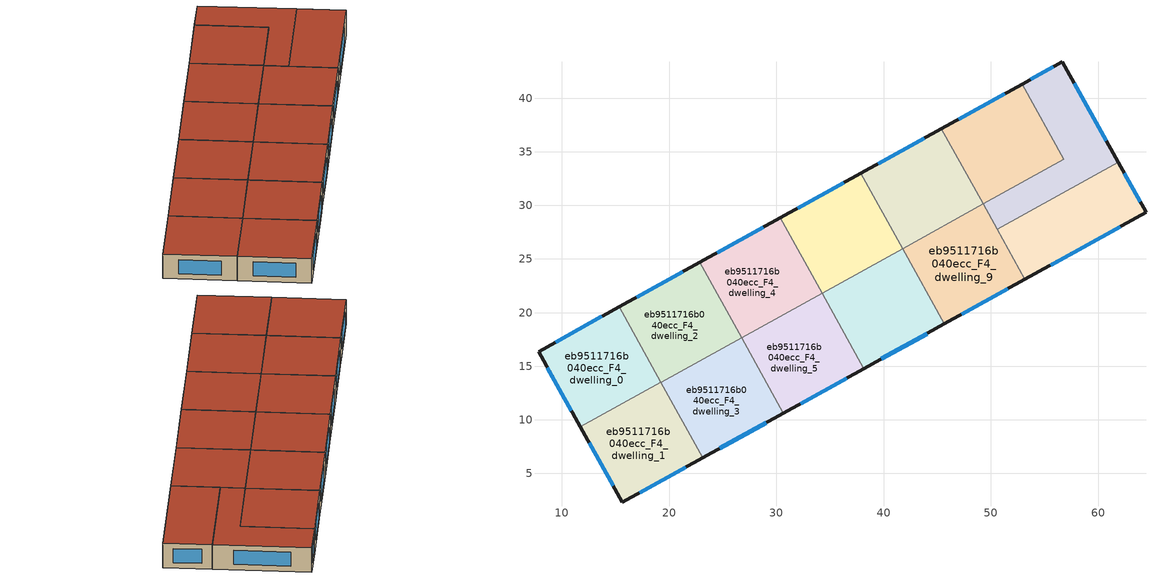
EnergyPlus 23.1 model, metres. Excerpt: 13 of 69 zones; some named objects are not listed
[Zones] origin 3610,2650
eb9511716b040ecc_F4_dwelling_0
 floor to eb9511716b040ecc_F3_dwelling_0 (EU_floor_Construction): 14.81,20.24 18.69,13.22 11.72,9.36 7.81,16.36 z12
 floor adiabatic (EU_floor_Construction): 15.34,20.53 19.23,13.51 18.69,13.22 14.81,20.24 z12
 wall outside (EU_wall_Construction): 15.34,20.53 7.81,16.36 11.72,9.36 z12:15
 wall to eb9511716b040ecc_F4_dwelling_1 (EU_wall_Construction): 11.72,9.36 19.23,13.51 15.34,20.53 z12:15
 window (EU_Window_Construction): 8.65,14.86 10.88,10.86 / 13.73,19.64 9.42,17.26 z12.64:14.36
 roof outside (EU_roof_Construction): 19.23,13.51 15.34,20.53 7.81,16.36 11.72,9.36 z15
eb9511716b040ecc_F4_dwelling_1
 floor to eb9511716b040ecc_F3_dwelling_1 (EU_floor_Construction): 18.69,13.22 22.59,6.18 15.63,2.33 11.72,9.36 z12
 floor to eb9511716b040ecc_F3_dwelling_3 (EU_floor_Construction): 19.23,13.5 23.12,6.47 22.59,6.18 18.7,13.21 z12
 wall outside (EU_wall_Construction): 11.72,9.36 15.63,2.33 23.12,6.47 z12:15
 wall to eb9511716b040ecc_F4_dwelling_3 (EU_wall_Construction): 23.12,6.47 19.23,13.5 z12:15
 wall to eb9511716b040ecc_F4_dwelling_2 (EU_wall_Construction): 19.23,13.5 19.23,13.51 15.34,20.53 z12:15
 window (EU_Window_Construction): 17.24,3.22 21.52,5.59 / 12.55,7.85 14.79,3.84 z12.64:14.36
 roof outside (EU_roof_Construction): 23.12,6.47 19.23,13.51 11.72,9.36 15.63,2.33 z15
eb9511716b040ecc_F4_dwelling_10
 floor to eb9511716b040ecc_F3_dwelling_10 (EU_floor_Construction): 49.68,39.53 53.57,32.5 49.27,30.13 45.38,37.16 z12
 floor to eb9511716b040ecc_F3_dwelling_12 (EU_floor_Construction): 52.89,41.31 56.78,34.29 53.57,32.5 49.68,39.53 z12
 wall outside (EU_wall_Construction): 52.89,41.32 45.38,37.16 z12:15
 wall to eb9511716b040ecc_F4_dwelling_11 (EU_wall_Construction): 49.28,30.13 56.78,34.29 52.89,41.32 z12:15
 wall to eb9511716b040ecc_F4_dwelling_8 (EU_wall_Construction): 45.38,37.16 49.27,30.13 z12:15
 window (EU_Window_Construction): 51.29,40.42 46.99,38.05 z12.64:14.36
 roof outside (EU_roof_Construction): 56.78,34.29 52.89,41.32 45.38,37.16 49.28,30.13 z15
eb9511716b040ecc_F4_dwelling_11
 floor to eb9511716b040ecc_F3_dwelling_12 (EU_floor_Construction): 56.62,43.38 60.55,36.35 53.57,32.49 53.57,32.5 56.78,34.29 52.89,41.31 z12
 floor to eb9511716b040ecc_F3_dwelling_11 (EU_floor_Construction): 53.57,32.49 54.87,30.15 50.58,27.78 49.28,30.13 53.57,32.5 z12
 floor to eb9511716b040ecc_F3_dwelling_13 (EU_floor_Construction): 60.55,36.35 61.85,34.02 54.87,30.15 53.57,32.49 z12
 wall outside (EU_wall_Construction): 61.85,34.02 56.62,43.38 52.89,41.32 z12:15
 wall to eb9511716b040ecc_F4_dwelling_12 (EU_wall_Construction): 50.58,27.78 61.85,34.02 z12:15
 wall to eb9511716b040ecc_F4_dwelling_9 (EU_wall_Construction): 49.28,30.13 50.58,27.78 z12:15
 window (EU_Window_Construction): 55.83,42.94 53.69,41.76 / 60.73,36.02 57.74,41.37 z12.64:14.36
 roof outside (EU_roof_Construction): 61.85,34.02 56.62,43.38 52.89,41.32 56.78,34.29 49.28,30.13 50.58,27.78 z15
eb9511716b040ecc_F4_dwelling_12
 floor to eb9511716b040ecc_F3_dwelling_11 (EU_floor_Construction): 54.87,30.15 57.46,25.47 53.17,23.1 50.58,27.78 z12
 floor to eb9511716b040ecc_F3_dwelling_13 (EU_floor_Construction): 61.85,34.02 64.46,29.34 57.46,25.47 54.87,30.15 z12
 wall outside (EU_wall_Construction): 53.17,23.1 64.46,29.34 61.85,34.02 z12:15
 wall to eb9511716b040ecc_F4_dwelling_9 (EU_wall_Construction): 50.58,27.78 53.17,23.1 z12:15
 window (EU_Window_Construction): 63.9,30.35 62.41,33.02 / 55.58,24.44 62.04,28.01 z12.64:14.36
 roof outside (EU_roof_Construction): 64.46,29.34 61.85,34.02 50.58,27.78 53.17,23.1 z15
eb9511716b040ecc_F4_dwelling_2
 floor to eb9511716b040ecc_F3_dwelling_2 (EU_floor_Construction): 21.78,24.1 25.67,17.07 19.23,13.5 15.34,20.53 z12
 floor to eb9511716b040ecc_F3_dwelling_4 (EU_floor_Construction): 22.85,24.69 26.74,17.66 25.67,17.07 21.78,24.1 z12
 wall outside (EU_wall_Construction): 22.85,24.69 15.34,20.53 z12:15
 wall to eb9511716b040ecc_F4_dwelling_3 (EU_wall_Construction): 19.23,13.5 26.74,17.66 z12:15
 wall to eb9511716b040ecc_F4_dwelling_4 (EU_wall_Construction): 26.74,17.66 22.85,24.69 z12:15
 window (EU_Window_Construction): 21.24,23.8 16.95,21.42 z12.64:14.36
 roof outside (EU_roof_Construction): 26.74,17.66 22.85,24.69 15.34,20.53 19.23,13.5 z15
eb9511716b040ecc_F4_dwelling_3
 floor to eb9511716b040ecc_F3_dwelling_3 (EU_floor_Construction): 25.67,17.07 29.56,10.04 23.12,6.47 19.23,13.5 z12
 floor to eb9511716b040ecc_F3_dwelling_5 (EU_floor_Construction): 26.74,17.66 30.63,10.63 29.56,10.04 25.67,17.07 z12
 wall outside (EU_wall_Construction): 23.12,6.47 30.63,10.63 z12:15
 wall to eb9511716b040ecc_F4_dwelling_5 (EU_wall_Construction): 30.63,10.63 26.74,17.66 z12:15
 window (EU_Window_Construction): 24.73,7.36 29.03,9.74 z12.64:14.36
 roof outside (EU_roof_Construction): 30.63,10.63 26.74,17.66 19.23,13.5 23.12,6.47 z15
eb9511716b040ecc_F4_dwelling_4
 floor to eb9511716b040ecc_F3_dwelling_4 (EU_floor_Construction): 28.76,27.96 32.64,20.93 26.74,17.66 22.85,24.69 z12
 floor to eb9511716b040ecc_F3_dwelling_6 (EU_floor_Construction): 30.36,28.85 34.25,21.82 32.64,20.93 28.76,27.96 z12
 wall outside (EU_wall_Construction): 30.36,28.85 22.85,24.69 z12:15
 wall to eb9511716b040ecc_F4_dwelling_5 (EU_wall_Construction): 26.74,17.66 34.25,21.82 z12:15
 wall to eb9511716b040ecc_F4_dwelling_6 (EU_wall_Construction): 34.25,21.82 30.36,28.85 z12:15
 window (EU_Window_Construction): 28.76,27.96 24.46,25.58 z12.64:14.36
 roof outside (EU_roof_Construction): 34.25,21.82 30.36,28.85 22.85,24.69 26.74,17.66 z15
eb9511716b040ecc_F4_dwelling_5
 floor to eb9511716b040ecc_F3_dwelling_5 (EU_floor_Construction): 32.65,20.93 36.54,13.9 30.63,10.63 26.74,17.66 z12
 floor to eb9511716b040ecc_F3_dwelling_7 (EU_floor_Construction): 34.25,21.82 38.15,14.79 36.54,13.9 32.65,20.93 z12
 wall outside (EU_wall_Construction): 30.63,10.63 38.15,14.79 z12:15
 wall to eb9511716b040ecc_F4_dwelling_7 (EU_wall_Construction): 38.15,14.79 34.25,21.82 z12:15
 window (EU_Window_Construction): 32.24,11.52 36.54,13.9 z12.64:14.36
 roof outside (EU_roof_Construction): 38.15,14.79 34.25,21.82 26.74,17.66 30.63,10.63 z15
eb9511716b040ecc_F4_dwelling_6
 floor to eb9511716b040ecc_F3_dwelling_6 (EU_floor_Construction): 35.73,31.82 39.62,24.79 34.25,21.82 30.36,28.85 z12
 floor to eb9511716b040ecc_F3_dwelling_8 (EU_floor_Construction): 37.88,33 41.77,25.97 39.62,24.79 35.73,31.82 z12
 wall outside (EU_wall_Construction): 37.88,33 30.36,28.85 z12:15
 wall to eb9511716b040ecc_F4_dwelling_8 (EU_wall_Construction): 41.77,25.97 37.88,33 z12:15
 wall to eb9511716b040ecc_F4_dwelling_7 (EU_wall_Construction): 34.26,21.82 41.77,25.97 z12:15
 window (EU_Window_Construction): 36.27,32.11 31.97,29.74 z12.64:14.36
 roof outside (EU_roof_Construction): 41.77,25.97 37.88,33 30.36,28.85 34.26,21.82 z15
eb9511716b040ecc_F4_dwelling_7
 floor to eb9511716b040ecc_F3_dwelling_7 (EU_floor_Construction): 39.62,24.79 43.51,17.75 38.15,14.79 34.26,21.82 z12
 floor to eb9511716b040ecc_F3_dwelling_9 (EU_floor_Construction): 41.77,25.97 45.66,18.94 43.51,17.75 39.62,24.79 z12
 wall outside (EU_wall_Construction): 38.15,14.79 45.66,18.94 z12:15
 wall to eb9511716b040ecc_F4_dwelling_9 (EU_wall_Construction): 45.66,18.94 41.77,25.97 z12:15
 window (EU_Window_Construction): 39.75,15.68 44.05,18.05 z12.64:14.36
 roof outside (EU_roof_Construction): 45.66,18.94 41.77,25.97 34.26,21.82 38.15,14.79 z15
eb9511716b040ecc_F4_dwelling_8
 floor to eb9511716b040ecc_F3_dwelling_8 (EU_floor_Construction): 42.7,35.67 46.59,28.64 41.77,25.97 37.88,33 z12
 floor to eb9511716b040ecc_F3_dwelling_10 (EU_floor_Construction): 45.38,37.16 49.27,30.13 46.59,28.64 42.7,35.67 z12
 wall outside (EU_wall_Construction): 45.38,37.16 37.88,33 z12:15
 wall to eb9511716b040ecc_F4_dwelling_9 (EU_wall_Construction): 41.77,25.97 49.28,30.13 z12:15
 window (EU_Window_Construction): 43.78,36.27 39.48,33.89 z12.64:14.36
 roof outside (EU_roof_Construction): 49.28,30.13 45.38,37.16 37.88,33 41.77,25.97 z15
eb9511716b040ecc_F4_dwelling_9
 floor adiabatic (EU_floor_Construction): 49.28,30.13 53.17,23.1 45.66,18.94 41.77,25.97 z12
 wall outside (EU_wall_Construction): 45.66,18.94 53.17,23.1 z12:15
 window (EU_Window_Construction): 47.26,19.83 51.56,22.21 z12.64:14.36
 roof outside (EU_roof_Construction): 53.17,23.1 49.28,30.13 41.77,25.97 45.66,18.94 z15
[Building]
EU S2 Campaign: North Axis=0; Terrain=City; Solar Distribution=FullExterior
[Site:Location]
Yerevan-Zvartnots.Intl.AP: Latitude=40.15; Longitude=44.383; Time Zone=4; Elevation=854
[SizingPeriod:WeatherFileDays]
AnnualSizingPeriod: Begin Month=1; Begin Day of Month=1; End Month=12; End Day of Month=31; Day of Week for Start Day=Monday; Use Weather File Daylight Saving Period=No; Use Weather File Rain and Snow Indicators=No
[MATERIAL]
EU_InternalMass_Material: Roughness=MediumRough; Thickness=0.1; Conductivity=1; Density=1800; Specific Heat=900; Thermal Absorptance=0.9; Solar Absorptance=0.7; Visible Absorptance=0.7
[MATERIAL:NOMASS] Roughness=MediumRough; Thermal Absorptance=0.9; Solar Absorptance=0.7; Visible Absorptance=0.7
Name | Thermal Resistance
EU_wall_NoMass | 1.05043
EU_roof_NoMass | 1.45357
EU_floor_NoMass | 0.478065
[WINDOWMATERIAL:SIMPLEGLAZINGSYSTEM]
EU_Window_SimpleGlazing: UFactor=2.5566; Solar Heat Gain Coefficient=0.75; Visible Transmittance=0.75
[CONSTRUCTION]
EU_wall_Construction: EU_wall_NoMass
EU_roof_Construction: EU_roof_NoMass
EU_floor_Construction: EU_floor_NoMass
EU_Window_Construction: EU_Window_SimpleGlazing
EU_InternalMass_Construction: EU_InternalMass_Material
[ZONE] Type=1; Multiplier=1; Ceiling Height=autocalculate; Floor Area=autocalculate; Part of Total Floor Area=Yes
Name | Volume
eb9511716b040ecc_F4_dwelling_0 | 206.901
eb9511716b040ecc_F4_dwelling_1 | 206.894
eb9511716b040ecc_F4_dwelling_10 | 206.917
eb9511716b040ecc_F4_dwelling_11 | 206.91
eb9511716b040ecc_F4_dwelling_12; eb9511716b040ecc_F4_dwelling_7 | 206.903
eb9511716b040ecc_F4_dwelling_2 | 206.913
eb9511716b040ecc_F4_dwelling_3 | 206.919
eb9511716b040ecc_F4_dwelling_4 | 206.881
eb9511716b040ecc_F4_dwelling_5 | 206.897
eb9511716b040ecc_F4_dwelling_6 | 206.915
eb9511716b040ecc_F4_dwelling_8 | 206.882
eb9511716b040ecc_F4_dwelling_9 | 206.922
[INTERNALMASS] Construction=EU_InternalMass_Construction
Name | Zone or ZoneList | Surface Area
eb9511716b040ecc_F4_dwelling_0_EU_InternalMass | eb9511716b040ecc_F4_dwelling_0 | 68.9648
eb9511716b040ecc_F4_dwelling_1_EU_InternalMass | eb9511716b040ecc_F4_dwelling_1 | 68.9698
eb9511716b040ecc_F4_dwelling_2_EU_InternalMass | eb9511716b040ecc_F4_dwelling_2 | 68.9693
eb9511716b040ecc_F4_dwelling_3_EU_InternalMass | eb9511716b040ecc_F4_dwelling_3 | 68.976
eb9511716b040ecc_F4_dwelling_4_EU_InternalMass | eb9511716b040ecc_F4_dwelling_4 | 68.9603
eb9511716b040ecc_F4_dwelling_5_EU_InternalMass | eb9511716b040ecc_F4_dwelling_5 | 68.967
eb9511716b040ecc_F4_dwelling_6_EU_InternalMass | eb9511716b040ecc_F4_dwelling_6 | 68.9725
eb9511716b040ecc_F4_dwelling_7_EU_InternalMass | eb9511716b040ecc_F4_dwelling_7 | 68.9669
eb9511716b040ecc_F4_dwelling_8_EU_InternalMass | eb9511716b040ecc_F4_dwelling_8 | 68.9617
eb9511716b040ecc_F4_dwelling_9_EU_InternalMass | eb9511716b040ecc_F4_dwelling_9 | 68.9738
eb9511716b040ecc_F4_dwelling_10_EU_InternalMass | eb9511716b040ecc_F4_dwelling_10 | 68.972
eb9511716b040ecc_F4_dwelling_11_EU_InternalMass | eb9511716b040ecc_F4_dwelling_11 | 68.97
eb9511716b040ecc_F4_dwelling_12_EU_InternalMass | eb9511716b040ecc_F4_dwelling_12 | 68.9684
[OTHEREQUIPMENT] Fuel Type=Electricity; Design Level Calculation Method=Watts/Area; Power per Zone Floor Area=1; Fraction Latent=0; Fraction Radiant=0; Fraction Lost=0; Carbon Dioxide Generation Rate=0; EndUse Subcategory=EU_Step8_InternalGains
Name | Zone or ZoneList or Space or SpaceList | Schedule
EU_Step8_InternalGain_eb9511716b040ecc_F4_dwelling_0_f000 | eb9511716b040ecc_F4_dwelling_0 | EU_Step8_GainSchedule_eb9511716b040ecc_F4_dwelling_0_f000
EU_Step8_InternalGain_eb9511716b040ecc_F4_dwelling_1_f000 | eb9511716b040ecc_F4_dwelling_1 | EU_Step8_GainSchedule_eb9511716b040ecc_F4_dwelling_1_f000
EU_Step8_InternalGain_eb9511716b040ecc_F4_dwelling_2_f000 | eb9511716b040ecc_F4_dwelling_2 | EU_Step8_GainSchedule_eb9511716b040ecc_F4_dwelling_2_f000
EU_Step8_InternalGain_eb9511716b040ecc_F4_dwelling_3_f000 | eb9511716b040ecc_F4_dwelling_3 | EU_Step8_GainSchedule_eb9511716b040ecc_F4_dwelling_3_f000
EU_Step8_InternalGain_eb9511716b040ecc_F4_dwelling_4_f000 | eb9511716b040ecc_F4_dwelling_4 | EU_Step8_GainSchedule_eb9511716b040ecc_F4_dwelling_4_f000
EU_Step8_InternalGain_eb9511716b040ecc_F4_dwelling_5_f000 | eb9511716b040ecc_F4_dwelling_5 | EU_Step8_GainSchedule_eb9511716b040ecc_F4_dwelling_5_f000
EU_Step8_InternalGain_eb9511716b040ecc_F4_dwelling_6_f000 | eb9511716b040ecc_F4_dwelling_6 | EU_Step8_GainSchedule_eb9511716b040ecc_F4_dwelling_6_f000
EU_Step8_InternalGain_eb9511716b040ecc_F4_dwelling_7_f000 | eb9511716b040ecc_F4_dwelling_7 | EU_Step8_GainSchedule_eb9511716b040ecc_F4_dwelling_7_f000
EU_Step8_InternalGain_eb9511716b040ecc_F4_dwelling_8_f000 | eb9511716b040ecc_F4_dwelling_8 | EU_Step8_GainSchedule_eb9511716b040ecc_F4_dwelling_8_f000
EU_Step8_InternalGain_eb9511716b040ecc_F4_dwelling_9_f000 | eb9511716b040ecc_F4_dwelling_9 | EU_Step8_GainSchedule_eb9511716b040ecc_F4_dwelling_9_f000
EU_Step8_InternalGain_eb9511716b040ecc_F4_dwelling_10_f000 | eb9511716b040ecc_F4_dwelling_10 | EU_Step8_GainSchedule_eb9511716b040ecc_F4_dwelling_10_f000
EU_Step8_InternalGain_eb9511716b040ecc_F4_dwelling_11_f000 | eb9511716b040ecc_F4_dwelling_11 | EU_Step8_GainSchedule_eb9511716b040ecc_F4_dwelling_11_f000
EU_Step8_InternalGain_eb9511716b040ecc_F4_dwelling_12_f000 | eb9511716b040ecc_F4_dwelling_12 | EU_Step8_GainSchedule_eb9511716b040ecc_F4_dwelling_12_f000
[ZONEVENTILATION:DESIGNFLOWRATE] Schedule=EU_AlwaysOn; Design Flow Rate Calculation Method=AirChanges/Hour; Air Changes per Hour=0.557805; Ventilation Type=Natural; Fan Pressure Rise=0; Fan Total Efficiency=1; Constant Term Coefficient=1; Temperature Term Coefficient=0; Velocity Term Coefficient=0; Velocity Squared Term Coefficient=0; Minimum Indoor Temperature=-100; Maximum Indoor Temperature=100; Delta Temperature=-100; Minimum Outdoor Temperature=-100; Maximum Outdoor Temperature=100; Maximum Wind Speed=40
Name | Zone or ZoneList or Space or SpaceList
EU_ConstantAir_eb9511716b040ecc_F4_dwelling_0 | eb9511716b040ecc_F4_dwelling_0
EU_ConstantAir_eb9511716b040ecc_F4_dwelling_1 | eb9511716b040ecc_F4_dwelling_1
EU_ConstantAir_eb9511716b040ecc_F4_dwelling_2 | eb9511716b040ecc_F4_dwelling_2
EU_ConstantAir_eb9511716b040ecc_F4_dwelling_3 | eb9511716b040ecc_F4_dwelling_3
EU_ConstantAir_eb9511716b040ecc_F4_dwelling_4 | eb9511716b040ecc_F4_dwelling_4
EU_ConstantAir_eb9511716b040ecc_F4_dwelling_5 | eb9511716b040ecc_F4_dwelling_5
EU_ConstantAir_eb9511716b040ecc_F4_dwelling_6 | eb9511716b040ecc_F4_dwelling_6
EU_ConstantAir_eb9511716b040ecc_F4_dwelling_7 | eb9511716b040ecc_F4_dwelling_7
EU_ConstantAir_eb9511716b040ecc_F4_dwelling_8 | eb9511716b040ecc_F4_dwelling_8
EU_ConstantAir_eb9511716b040ecc_F4_dwelling_9 | eb9511716b040ecc_F4_dwelling_9
EU_ConstantAir_eb9511716b040ecc_F4_dwelling_10 | eb9511716b040ecc_F4_dwelling_10
EU_ConstantAir_eb9511716b040ecc_F4_dwelling_11 | eb9511716b040ecc_F4_dwelling_11
EU_ConstantAir_eb9511716b040ecc_F4_dwelling_12 | eb9511716b040ecc_F4_dwelling_12
[HVACTEMPLATE:ZONE:IDEALLOADSAIRSYSTEM] System Availability Schedule=EU_AlwaysOn; Maximum Heating Supply Air Temperature=50; Minimum Cooling Supply Air Temperature=13; Maximum Heating Supply Air Humidity Ratio=0.0156; Minimum Cooling Supply Air Humidity Ratio=0.0077; Heating Limit=NoLimit; Cooling Limit=NoLimit; Heating Availability Schedule=EU_AlwaysOn; Cooling Availability Schedule=EU_CoolingOff; Dehumidification Control Type=ConstantSensibleHeatRatio; Cooling Sensible Heat Ratio=0.7; Dehumidification Setpoint=60; Humidification Control Type=None; Humidification Setpoint=30; Outdoor Air Method=None; Outdoor Air Flow Rate per Person=0.00944; Outdoor Air Flow Rate per Zone Floor Area=0; Outdoor Air Flow Rate per Zone=0; Demand Controlled Ventilation Type=None; Outdoor Air Economizer Type=NoEconomizer; Heat Recovery Type=None; Sensible Heat Recovery Effectiveness=0.7; Latent Heat Recovery Effectiveness=0.65
Name | Template Thermostat
eb9511716b040ecc_F4_dwelling_0 | EU_HeatOnly_eb9511716b040ecc_F4_dwelling_0
eb9511716b040ecc_F4_dwelling_1 | EU_HeatOnly_eb9511716b040ecc_F4_dwelling_1
eb9511716b040ecc_F4_dwelling_2 | EU_HeatOnly_eb9511716b040ecc_F4_dwelling_2
eb9511716b040ecc_F4_dwelling_3 | EU_HeatOnly_eb9511716b040ecc_F4_dwelling_3
eb9511716b040ecc_F4_dwelling_4 | EU_HeatOnly_eb9511716b040ecc_F4_dwelling_4
eb9511716b040ecc_F4_dwelling_5 | EU_HeatOnly_eb9511716b040ecc_F4_dwelling_5
eb9511716b040ecc_F4_dwelling_6 | EU_HeatOnly_eb9511716b040ecc_F4_dwelling_6
eb9511716b040ecc_F4_dwelling_7 | EU_HeatOnly_eb9511716b040ecc_F4_dwelling_7
eb9511716b040ecc_F4_dwelling_8 | EU_HeatOnly_eb9511716b040ecc_F4_dwelling_8
eb9511716b040ecc_F4_dwelling_9 | EU_HeatOnly_eb9511716b040ecc_F4_dwelling_9
eb9511716b040ecc_F4_dwelling_10 | EU_HeatOnly_eb9511716b040ecc_F4_dwelling_10
eb9511716b040ecc_F4_dwelling_11 | EU_HeatOnly_eb9511716b040ecc_F4_dwelling_11
eb9511716b040ecc_F4_dwelling_12 | EU_HeatOnly_eb9511716b040ecc_F4_dwelling_12
[SIZING:ZONE] Zone Cooling Design Supply Air Temperature Input Method=SupplyAirTemperature; Zone Cooling Design Supply Air Temperature=13; Zone Heating Design Supply Air Temperature Input Method=SupplyAirTemperature; Zone Heating Design Supply Air Temperature=50; Zone Cooling Design Supply Air Humidity Ratio=0.008; Zone Heating Design Supply Air Humidity Ratio=0.008; Cooling Design Air Flow Method=DesignDay; Cooling Design Air Flow Rate=0; Cooling Minimum Air Flow per Zone Floor Area=0.000762; Cooling Minimum Air Flow=0; Cooling Minimum Air Flow Fraction=0.2; Heating Design Air Flow Method=DesignDay; Heating Design Air Flow Rate=0; Heating Maximum Air Flow per Zone Floor Area=0.002032; Heating Maximum Air Flow=0.141576; Heating Maximum Air Flow Fraction=0.3; Account for Dedicated Outdoor Air System=No; Dedicated Outdoor Air System Control Strategy=NeutralSupplyAir; Dedicated Outdoor Air Low Setpoint Temperature for Design=autosize; Dedicated Outdoor Air High Setpoint Temperature for Design=autosize; Zone Load Sizing Method=Sensible Load Only No Latent Load; Zone Latent Cooling Design Supply Air Humidity Ratio Input Method=HumidityRatioDifference; Zone Cooling Design Supply Air Humidity Ratio Difference=0.005; Zone Latent Heating Design Supply Air Humidity Ratio Input Method=HumidityRatioDifference; Zone Humidification Design Supply Air Humidity Ratio Difference=0.005
eb9511716b040ecc_F4_dwelling_0; eb9511716b040ecc_F4_dwelling_1; eb9511716b040ecc_F4_dwelling_2; eb9511716b040ecc_F4_dwelling_3; eb9511716b040ecc_F4_dwelling_4; eb9511716b040ecc_F4_dwelling_5; eb9511716b040ecc_F4_dwelling_6; eb9511716b040ecc_F4_dwelling_7; eb9511716b040ecc_F4_dwelling_8; eb9511716b040ecc_F4_dwelling_9; eb9511716b040ecc_F4_dwelling_10; eb9511716b040ecc_F4_dwelling_11; eb9511716b040ecc_F4_dwelling_12
[SCHEDULE:CONSTANT]
Name | Hourly Value
EU_AlwaysOn | 1
EU_CoolingOff | 0
[SCHEDULE:FILE] Column Number=1; Rows to Skip at Top=0; Number of Hours of Data=8760; Column Separator=Comma; Interpolate to Timestep=No; Minutes per Item=60; Adjust Schedule for Daylight Savings=Yes
Name | File
EU_Step8_GainSchedule_eb9511716b040ecc_F4_dwelling_0_f000 | ../../schedules/eb9511716b040ecc/eb9511716b040ecc_F4_dwelling_0_f000_gain.csv
EU_Step8_GainSchedule_eb9511716b040ecc_F4_dwelling_1_f000 | ../../schedules/eb9511716b040ecc/eb9511716b040ecc_F4_dwelling_1_f000_gain.csv
EU_Step8_GainSchedule_eb9511716b040ecc_F4_dwelling_2_f000 | ../../schedules/eb9511716b040ecc/eb9511716b040ecc_F4_dwelling_2_f000_gain.csv
EU_Step8_GainSchedule_eb9511716b040ecc_F4_dwelling_3_f000 | ../../schedules/eb9511716b040ecc/eb9511716b040ecc_F4_dwelling_3_f000_gain.csv
EU_Step8_GainSchedule_eb9511716b040ecc_F4_dwelling_4_f000 | ../../schedules/eb9511716b040ecc/eb9511716b040ecc_F4_dwelling_4_f000_gain.csv
EU_Step8_GainSchedule_eb9511716b040ecc_F4_dwelling_5_f000 | ../../schedules/eb9511716b040ecc/eb9511716b040ecc_F4_dwelling_5_f000_gain.csv
EU_Step8_GainSchedule_eb9511716b040ecc_F4_dwelling_6_f000 | ../../schedules/eb9511716b040ecc/eb9511716b040ecc_F4_dwelling_6_f000_gain.csv
EU_Step8_GainSchedule_eb9511716b040ecc_F4_dwelling_7_f000 | ../../schedules/eb9511716b040ecc/eb9511716b040ecc_F4_dwelling_7_f000_gain.csv
EU_Step8_GainSchedule_eb9511716b040ecc_F4_dwelling_8_f000 | ../../schedules/eb9511716b040ecc/eb9511716b040ecc_F4_dwelling_8_f000_gain.csv
EU_Step8_GainSchedule_eb9511716b040ecc_F4_dwelling_9_f000 | ../../schedules/eb9511716b040ecc/eb9511716b040ecc_F4_dwelling_9_f000_gain.csv
EU_Step8_GainSchedule_eb9511716b040ecc_F4_dwelling_10_f000 | ../../schedules/eb9511716b040ecc/eb9511716b040ecc_F4_dwelling_10_f000_gain.csv
EU_Step8_GainSchedule_eb9511716b040ecc_F4_dwelling_11_f000 | ../../schedules/eb9511716b040ecc/eb9511716b040ecc_F4_dwelling_11_f000_gain.csv
EU_Step8_GainSchedule_eb9511716b040ecc_F4_dwelling_12_f000 | ../../schedules/eb9511716b040ecc/eb9511716b040ecc_F4_dwelling_12_f000_gain.csv
